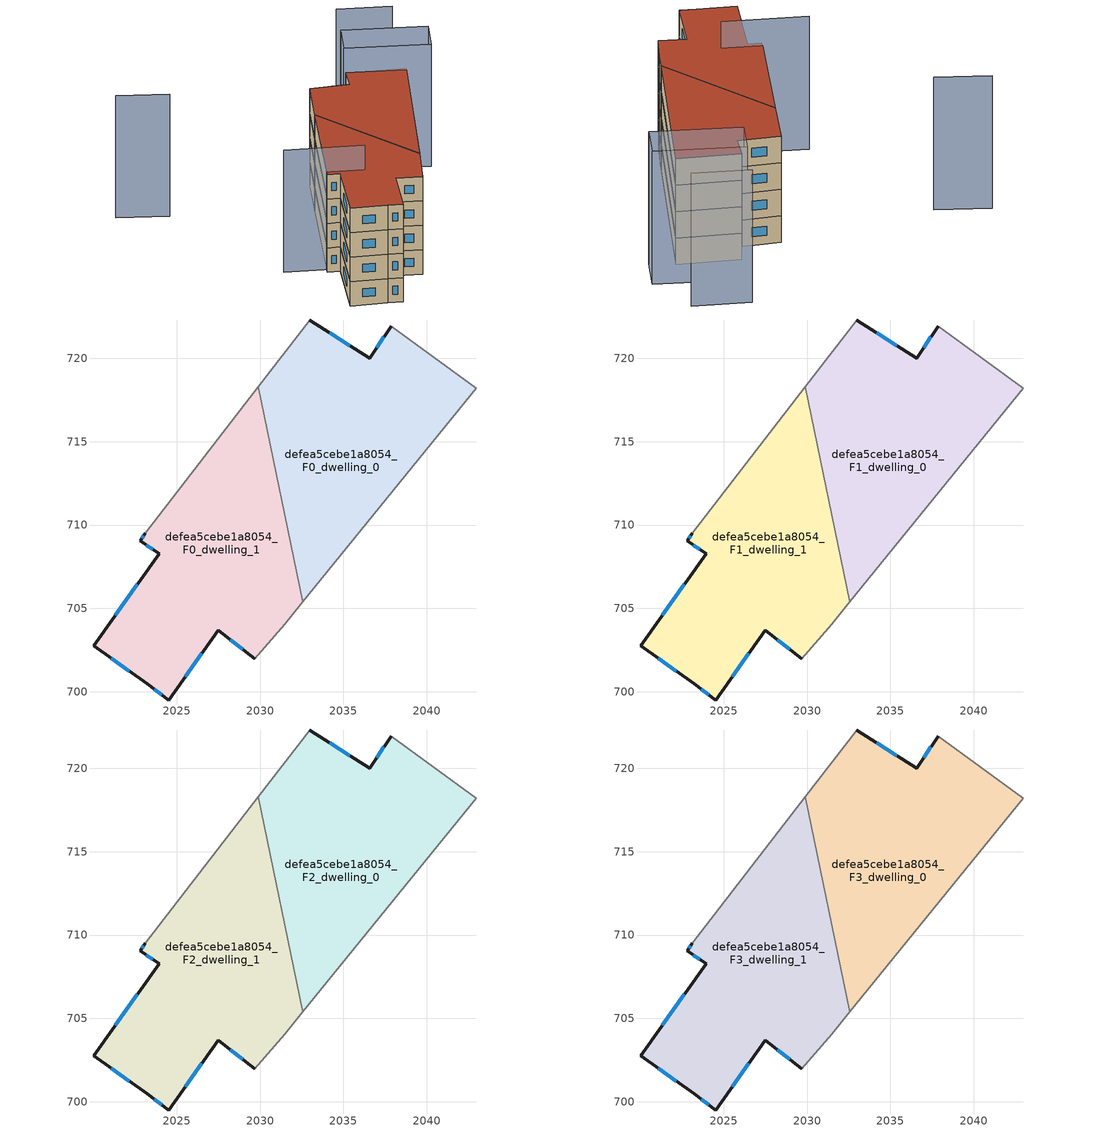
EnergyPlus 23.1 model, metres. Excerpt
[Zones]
defea5cebe1a8054_F0_dwelling_0
 floor ground (EU_floor_Construction): 2042.98,718.21 2032.56,705.39 2029.9,718.29 2032.99,722.3 2036.57,720 2037.86,721.92 z0
 wall outside (EU_wall_Construction): 2037.86,721.92 2036.57,720 2032.99,722.3 z0:3
 wall adiabatic (EU_wall_Construction): 2032.56,705.39 2042.98,718.21 2037.86,721.92 / 2032.99,722.3 2029.9,718.29 z0:3
 wall to defea5cebe1a8054_F0_dwelling_1 (EU_wall_Construction): 2029.9,718.29 2032.56,705.39 z0:3
 window (EU_Window_Construction): 2037.44,721.29 2037,720.64 / 2035.38,720.77 2034.19,721.54 z1:2
defea5cebe1a8054_F0_dwelling_1
 floor ground (EU_floor_Construction): 2029.9,718.29 2032.56,705.39 2031.47,704.06 2029.69,701.97 2027.49,703.7 2024.54,699.5 2023.22,700.48 2020.02,702.75 2023.94,708.28 2022.81,709.06 2023.12,709.51 z0
 wall outside (EU_wall_Construction): 2023.12,709.51 2022.81,709.06 2023.94,708.28 2020.02,702.75 2023.22,700.48 2024.54,699.5 2027.49,703.7 2029.69,701.97 z0:3
 wall adiabatic (EU_wall_Construction): 2029.9,718.29 2023.12,709.51 / 2029.69,701.97 2031.47,704.06 2032.56,705.39 z0:3
 window (EU_Window_Construction): 2023.66,700.15 2024.1,699.82 / 2021.08,701.99 2022.16,701.23 / 2022.64,706.43 2021.32,704.59 / 2023.18,708.8 2023.57,708.54 / 2023.02,709.36 2022.91,709.21 / 2028.23,703.12 2028.96,702.54 / 2025.52,700.9 2026.51,702.3 z1:2
defea5cebe1a8054_F1_dwelling_0
 floor to defea5cebe1a8054_F0_dwelling_0 (EU_floor_Construction): 2042.98,718.21 2032.56,705.39 2029.9,718.29 2032.99,722.3 2036.57,720 2037.86,721.92 z3
 wall outside (EU_wall_Construction): 2037.86,721.92 2036.57,720 2032.99,722.3 z3:6
 wall adiabatic (EU_wall_Construction): 2032.56,705.39 2042.98,718.21 2037.86,721.92 / 2032.99,722.3 2029.9,718.29 z3:6
 wall to defea5cebe1a8054_F1_dwelling_1 (EU_wall_Construction): 2029.9,718.29 2032.56,705.39 z3:6
 window (EU_Window_Construction): 2037.44,721.29 2037,720.64 / 2035.38,720.77 2034.19,721.54 z4:5
defea5cebe1a8054_F1_dwelling_1
 floor to defea5cebe1a8054_F0_dwelling_1 (EU_floor_Construction): 2029.9,718.29 2032.56,705.39 2031.47,704.06 2029.69,701.97 2027.49,703.7 2024.53,699.5 2023.22,700.48 2020.01,702.75 2023.94,708.28 2022.8,709.06 2023.12,709.51 z3
 wall outside (EU_wall_Construction): 2023.12,709.51 2022.81,709.06 2023.94,708.28 2020.02,702.75 2023.22,700.48 2024.54,699.5 2027.49,703.7 2029.69,701.97 z3:6
 wall adiabatic (EU_wall_Construction): 2029.9,718.29 2023.12,709.51 / 2029.69,701.97 2031.47,704.06 2032.56,705.39 z3:6
 window (EU_Window_Construction): 2023.66,700.15 2024.1,699.82 / 2021.08,701.99 2022.16,701.23 / 2022.64,706.43 2021.32,704.59 / 2023.18,708.8 2023.57,708.54 / 2023.02,709.36 2022.91,709.21 / 2028.23,703.12 2028.96,702.54 / 2025.52,700.9 2026.51,702.3 z4:5
defea5cebe1a8054_F2_dwelling_0
 floor to defea5cebe1a8054_F1_dwelling_0 (EU_floor_Construction): 2042.98,718.21 2032.56,705.39 2029.9,718.29 2032.99,722.3 2036.57,720 2037.86,721.92 z6
 wall outside (EU_wall_Construction): 2037.86,721.92 2036.57,720 2032.99,722.3 z6:9
 wall adiabatic (EU_wall_Construction): 2032.56,705.39 2042.98,718.21 2037.86,721.92 / 2032.99,722.3 2029.9,718.29 z6:9
 wall to defea5cebe1a8054_F2_dwelling_1 (EU_wall_Construction): 2029.9,718.29 2032.56,705.39 z6:9
 window (EU_Window_Construction): 2037.44,721.29 2037,720.64 / 2035.38,720.77 2034.19,721.54 z7:8
defea5cebe1a8054_F2_dwelling_1
 floor to defea5cebe1a8054_F1_dwelling_1 (EU_floor_Construction): 2029.9,718.29 2032.56,705.39 2031.47,704.06 2029.69,701.97 2027.49,703.7 2024.53,699.5 2023.22,700.48 2020.01,702.75 2023.94,708.28 2022.8,709.06 2023.12,709.51 z6
 wall outside (EU_wall_Construction): 2023.12,709.51 2022.81,709.06 2023.94,708.28 2020.02,702.75 2023.22,700.48 2024.54,699.5 2027.49,703.7 2029.69,701.97 z6:9
 wall adiabatic (EU_wall_Construction): 2029.9,718.29 2023.12,709.51 / 2029.69,701.97 2031.47,704.06 2032.56,705.39 z6:9
 window (EU_Window_Construction): 2023.66,700.15 2024.1,699.82 / 2021.08,701.99 2022.16,701.23 / 2022.64,706.43 2021.32,704.59 / 2023.18,708.8 2023.57,708.54 / 2023.02,709.36 2022.91,709.21 / 2028.23,703.12 2028.96,702.54 / 2025.52,700.9 2026.51,702.3 z7:8
defea5cebe1a8054_F3_dwelling_0
 floor to defea5cebe1a8054_F2_dwelling_0 (EU_floor_Construction): 2042.98,718.21 2032.56,705.39 2029.9,718.29 2032.99,722.3 2036.57,720 2037.86,721.92 z9
 wall outside (EU_wall_Construction): 2037.86,721.92 2036.57,720 2032.99,722.3 z9:12
 wall adiabatic (EU_wall_Construction): 2032.56,705.39 2042.98,718.21 2037.86,721.92 / 2032.99,722.3 2029.9,718.29 z9:12
 wall to defea5cebe1a8054_F3_dwelling_1 (EU_wall_Construction): 2029.9,718.29 2032.56,705.39 z9:12
 window (EU_Window_Construction): 2037.44,721.29 2037,720.64 / 2035.38,720.77 2034.19,721.54 z10:11
 roof outside (EU_roof_Construction): 2032.56,705.39 2042.98,718.21 2037.86,721.92 2036.57,720 2032.99,722.3 2029.9,718.29 z12
defea5cebe1a8054_F3_dwelling_1
 floor to defea5cebe1a8054_F2_dwelling_1 (EU_floor_Construction): 2029.9,718.29 2032.56,705.39 2031.47,704.06 2029.69,701.97 2027.49,703.7 2024.53,699.5 2023.22,700.48 2020.01,702.75 2023.94,708.28 2022.8,709.06 2023.12,709.51 z9
 wall outside (EU_wall_Construction): 2023.12,709.51 2022.81,709.06 2023.94,708.28 2020.02,702.75 2023.22,700.48 2024.54,699.5 2027.49,703.7 2029.69,701.97 z9:12
 wall adiabatic (EU_wall_Construction): 2029.9,718.29 2023.12,709.51 / 2029.69,701.97 2031.47,704.06 2032.56,705.39 z9:12
 window (EU_Window_Construction): 2023.66,700.15 2024.1,699.82 / 2021.08,701.99 2022.16,701.23 / 2022.64,706.43 2021.32,704.59 / 2023.18,708.8 2023.57,708.54 / 2023.02,709.36 2022.91,709.21 / 2028.23,703.12 2028.96,702.54 / 2025.52,700.9 2026.51,702.3 z10:11
 roof outside (EU_roof_Construction): 2029.69,701.97 2031.47,704.06 2032.56,705.39 2029.9,718.29 2023.12,709.51 2022.81,709.06 2023.94,708.28 2020.02,702.75 2023.22,700.48 2024.54,699.5 2027.49,703.7 z12
shading: 2026.29,707.08 2019.59,712.21 / 2046.96,724.5 2042.34,728.04 / 2018.51,728.19 2014.31,731.88 / 2044.78,716.37 2037.69,722.07 / 2037.69,722.07 2039.88,724.79 / 2039.88,724.79 2046.97,719.09 / 2046.97,719.09 2044.78,716.37 z0:15
[Building]
EU S2 Campaign: North Axis=0; Terrain=City; Solar Distribution=FullExterior
[Site:Location]
Bologna: Latitude=44.5; Longitude=11.25; Time Zone=1; Elevation=37
[SizingPeriod:WeatherFileDays]
AnnualSizingPeriod: Begin Month=1; Begin Day of Month=1; End Month=12; End Day of Month=31; Day of Week for Start Day=Monday; Use Weather File Daylight Saving Period=No; Use Weather File Rain and Snow Indicators=No
[MATERIAL]
EU_InternalMass_Material: Roughness=MediumRough; Thickness=0.1; Conductivity=1; Density=1800; Specific Heat=900; Thermal Absorptance=0.9; Solar Absorptance=0.7; Visible Absorptance=0.7
[MATERIAL:NOMASS] Roughness=MediumRough; Thermal Absorptance=0.9; Solar Absorptance=0.7; Visible Absorptance=0.7
Name | Thermal Resistance
EU_wall_NoMass | 0.937881
EU_roof_NoMass | 0.548572
EU_floor_NoMass | 0.71348
[WINDOWMATERIAL:SIMPLEGLAZINGSYSTEM]
EU_Window_SimpleGlazing: UFactor=4.25633; Solar Heat Gain Coefficient=0.85; Visible Transmittance=0.85
[CONSTRUCTION]
EU_wall_Construction: EU_wall_NoMass
EU_roof_Construction: EU_roof_NoMass
EU_floor_Construction: EU_floor_NoMass
EU_Window_Construction: EU_Window_SimpleGlazing
EU_InternalMass_Construction: EU_InternalMass_Material
[ZONE] Type=1; Multiplier=1; Ceiling Height=autocalculate; Floor Area=autocalculate; Part of Total Floor Area=Yes
Name | Volume
defea5cebe1a8054_F0_dwelling_0 | 341.456
defea5cebe1a8054_F1_dwelling_0; defea5cebe1a8054_F2_dwelling_0; defea5cebe1a8054_F3_dwelling_0 | 341.457
defea5cebe1a8054_F0_dwelling_1 | 341.458
defea5cebe1a8054_F1_dwelling_1; defea5cebe1a8054_F2_dwelling_1; defea5cebe1a8054_F3_dwelling_1 | 341.459
[INTERNALMASS] Construction=EU_InternalMass_Construction
Name | Zone or ZoneList | Surface Area
defea5cebe1a8054_F0_dwelling_0_EU_InternalMass | defea5cebe1a8054_F0_dwelling_0 | 113.819
defea5cebe1a8054_F0_dwelling_1_EU_InternalMass | defea5cebe1a8054_F0_dwelling_1 | 113.82
defea5cebe1a8054_F1_dwelling_0_EU_InternalMass | defea5cebe1a8054_F1_dwelling_0 | 113.819
defea5cebe1a8054_F1_dwelling_1_EU_InternalMass | defea5cebe1a8054_F1_dwelling_1 | 113.82
defea5cebe1a8054_F2_dwelling_0_EU_InternalMass | defea5cebe1a8054_F2_dwelling_0 | 113.819
defea5cebe1a8054_F2_dwelling_1_EU_InternalMass | defea5cebe1a8054_F2_dwelling_1 | 113.82
defea5cebe1a8054_F3_dwelling_0_EU_InternalMass | defea5cebe1a8054_F3_dwelling_0 | 113.819
defea5cebe1a8054_F3_dwelling_1_EU_InternalMass | defea5cebe1a8054_F3_dwelling_1 | 113.82
[OTHEREQUIPMENT] Fuel Type=Electricity; Design Level Calculation Method=Watts/Area; Power per Zone Floor Area=1; Fraction Latent=0; Fraction Radiant=0; Fraction Lost=0; Carbon Dioxide Generation Rate=0; EndUse Subcategory=EU_Step8_InternalGains
Name | Zone or ZoneList or Space or SpaceList | Schedule
EU_Step8_InternalGain_defea5cebe1a8054_F0_dwelling_0_f000 | defea5cebe1a8054_F0_dwelling_0 | EU_Step8_GainSchedule_defea5cebe1a8054_F0_dwelling_0_f000
EU_Step8_InternalGain_defea5cebe1a8054_F0_dwelling_1_f000 | defea5cebe1a8054_F0_dwelling_1 | EU_Step8_GainSchedule_defea5cebe1a8054_F0_dwelling_1_f000
EU_Step8_InternalGain_defea5cebe1a8054_F1_dwelling_0_f000 | defea5cebe1a8054_F1_dwelling_0 | EU_Step8_GainSchedule_defea5cebe1a8054_F1_dwelling_0_f000
EU_Step8_InternalGain_defea5cebe1a8054_F1_dwelling_1_f000 | defea5cebe1a8054_F1_dwelling_1 | EU_Step8_GainSchedule_defea5cebe1a8054_F1_dwelling_1_f000
EU_Step8_InternalGain_defea5cebe1a8054_F2_dwelling_0_f000 | defea5cebe1a8054_F2_dwelling_0 | EU_Step8_GainSchedule_defea5cebe1a8054_F2_dwelling_0_f000
EU_Step8_InternalGain_defea5cebe1a8054_F2_dwelling_1_f000 | defea5cebe1a8054_F2_dwelling_1 | EU_Step8_GainSchedule_defea5cebe1a8054_F2_dwelling_1_f000
EU_Step8_InternalGain_defea5cebe1a8054_F3_dwelling_0_f000 | defea5cebe1a8054_F3_dwelling_0 | EU_Step8_GainSchedule_defea5cebe1a8054_F3_dwelling_0_f000
EU_Step8_InternalGain_defea5cebe1a8054_F3_dwelling_1_f000 | defea5cebe1a8054_F3_dwelling_1 | EU_Step8_GainSchedule_defea5cebe1a8054_F3_dwelling_1_f000
[ZONEVENTILATION:DESIGNFLOWRATE] Schedule=EU_AlwaysOn; Design Flow Rate Calculation Method=AirChanges/Hour; Air Changes per Hour=0.687892; Ventilation Type=Natural; Fan Pressure Rise=0; Fan Total Efficiency=1; Constant Term Coefficient=1; Temperature Term Coefficient=0; Velocity Term Coefficient=0; Velocity Squared Term Coefficient=0; Minimum Indoor Temperature=-100; Maximum Indoor Temperature=100; Delta Temperature=-100; Minimum Outdoor Temperature=-100; Maximum Outdoor Temperature=100; Maximum Wind Speed=40
Name | Zone or ZoneList or Space or SpaceList
EU_ConstantAir_defea5cebe1a8054_F0_dwelling_0 | defea5cebe1a8054_F0_dwelling_0
EU_ConstantAir_defea5cebe1a8054_F0_dwelling_1 | defea5cebe1a8054_F0_dwelling_1
EU_ConstantAir_defea5cebe1a8054_F1_dwelling_0 | defea5cebe1a8054_F1_dwelling_0
EU_ConstantAir_defea5cebe1a8054_F1_dwelling_1 | defea5cebe1a8054_F1_dwelling_1
EU_ConstantAir_defea5cebe1a8054_F2_dwelling_0 | defea5cebe1a8054_F2_dwelling_0
EU_ConstantAir_defea5cebe1a8054_F2_dwelling_1 | defea5cebe1a8054_F2_dwelling_1
EU_ConstantAir_defea5cebe1a8054_F3_dwelling_0 | defea5cebe1a8054_F3_dwelling_0
EU_ConstantAir_defea5cebe1a8054_F3_dwelling_1 | defea5cebe1a8054_F3_dwelling_1
[HVACTEMPLATE:THERMOSTAT] Constant Heating Setpoint=20; Constant Cooling Setpoint=50
EU_HeatOnly_defea5cebe1a8054_F0_dwelling_0; EU_HeatOnly_defea5cebe1a8054_F0_dwelling_1; EU_HeatOnly_defea5cebe1a8054_F1_dwelling_0; EU_HeatOnly_defea5cebe1a8054_F1_dwelling_1; EU_HeatOnly_defea5cebe1a8054_F2_dwelling_0; EU_HeatOnly_defea5cebe1a8054_F2_dwelling_1; EU_HeatOnly_defea5cebe1a8054_F3_dwelling_0; EU_HeatOnly_defea5cebe1a8054_F3_dwelling_1
[HVACTEMPLATE:ZONE:IDEALLOADSAIRSYSTEM] System Availability Schedule=EU_AlwaysOn; Maximum Heating Supply Air Temperature=50; Minimum Cooling Supply Air Temperature=13; Maximum Heating Supply Air Humidity Ratio=0.0156; Minimum Cooling Supply Air Humidity Ratio=0.0077; Heating Limit=NoLimit; Cooling Limit=NoLimit; Heating Availability Schedule=EU_AlwaysOn; Cooling Availability Schedule=EU_CoolingOff; Dehumidification Control Type=ConstantSensibleHeatRatio; Cooling Sensible Heat Ratio=0.7; Dehumidification Setpoint=60; Humidification Control Type=None; Humidification Setpoint=30; Outdoor Air Method=None; Outdoor Air Flow Rate per Person=0.00944; Outdoor Air Flow Rate per Zone Floor Area=0; Outdoor Air Flow Rate per Zone=0; Demand Controlled Ventilation Type=None; Outdoor Air Economizer Type=NoEconomizer; Heat Recovery Type=None; Sensible Heat Recovery Effectiveness=0.7; Latent Heat Recovery Effectiveness=0.65
Name | Template Thermostat
defea5cebe1a8054_F0_dwelling_0 | EU_HeatOnly_defea5cebe1a8054_F0_dwelling_0
defea5cebe1a8054_F0_dwelling_1 | EU_HeatOnly_defea5cebe1a8054_F0_dwelling_1
defea5cebe1a8054_F1_dwelling_0 | EU_HeatOnly_defea5cebe1a8054_F1_dwelling_0
defea5cebe1a8054_F1_dwelling_1 | EU_HeatOnly_defea5cebe1a8054_F1_dwelling_1
defea5cebe1a8054_F2_dwelling_0 | EU_HeatOnly_defea5cebe1a8054_F2_dwelling_0
defea5cebe1a8054_F2_dwelling_1 | EU_HeatOnly_defea5cebe1a8054_F2_dwelling_1
defea5cebe1a8054_F3_dwelling_0 | EU_HeatOnly_defea5cebe1a8054_F3_dwelling_0
defea5cebe1a8054_F3_dwelling_1 | EU_HeatOnly_defea5cebe1a8054_F3_dwelling_1
[SIZING:ZONE] Zone Cooling Design Supply Air Temperature Input Method=SupplyAirTemperature; Zone Cooling Design Supply Air Temperature=13; Zone Heating Design Supply Air Temperature Input Method=SupplyAirTemperature; Zone Heating Design Supply Air Temperature=50; Zone Cooling Design Supply Air Humidity Ratio=0.008; Zone Heating Design Supply Air Humidity Ratio=0.008; Cooling Design Air Flow Method=DesignDay; Cooling Design Air Flow Rate=0; Cooling Minimum Air Flow per Zone Floor Area=0.000762; Cooling Minimum Air Flow=0; Cooling Minimum Air Flow Fraction=0.2; Heating Design Air Flow Method=DesignDay; Heating Design Air Flow Rate=0; Heating Maximum Air Flow per Zone Floor Area=0.002032; Heating Maximum Air Flow=0.141576; Heating Maximum Air Flow Fraction=0.3; Account for Dedicated Outdoor Air System=No; Dedicated Outdoor Air System Control Strategy=NeutralSupplyAir; Dedicated Outdoor Air Low Setpoint Temperature for Design=autosize; Dedicated Outdoor Air High Setpoint Temperature for Design=autosize; Zone Load Sizing Method=Sensible Load Only No Latent Load; Zone Latent Cooling Design Supply Air Humidity Ratio Input Method=HumidityRatioDifference; Zone Cooling Design Supply Air Humidity Ratio Difference=0.005; Zone Latent Heating Design Supply Air Humidity Ratio Input Method=HumidityRatioDifference; Zone Humidification Design Supply Air Humidity Ratio Difference=0.005
defea5cebe1a8054_F0_dwelling_0; defea5cebe1a8054_F0_dwelling_1; defea5cebe1a8054_F1_dwelling_0; defea5cebe1a8054_F1_dwelling_1; defea5cebe1a8054_F2_dwelling_0; defea5cebe1a8054_F2_dwelling_1; defea5cebe1a8054_F3_dwelling_0; defea5cebe1a8054_F3_dwelling_1
[SCHEDULE:CONSTANT]
Name | Hourly Value
EU_AlwaysOn | 1
EU_CoolingOff | 0
[SCHEDULE:FILE] Column Number=1; Rows to Skip at Top=0; Number of Hours of Data=8760; Column Separator=Comma; Interpolate to Timestep=No; Minutes per Item=60; Adjust Schedule for Daylight Savings=Yes
Name | File
EU_Step8_GainSchedule_defea5cebe1a8054_F0_dwelling_0_f000 | ../../schedules/defea5cebe1a8054/defea5cebe1a8054_F0_dwelling_0_f000_gain.csv
EU_Step8_GainSchedule_defea5cebe1a8054_F0_dwelling_1_f000 | ../../schedules/defea5cebe1a8054/defea5cebe1a8054_F0_dwelling_1_f000_gain.csv
EU_Step8_GainSchedule_defea5cebe1a8054_F1_dwelling_0_f000 | ../../schedules/defea5cebe1a8054/defea5cebe1a8054_F1_dwelling_0_f000_gain.csv
EU_Step8_GainSchedule_defea5cebe1a8054_F1_dwelling_1_f000 | ../../schedules/defea5cebe1a8054/defea5cebe1a8054_F1_dwelling_1_f000_gain.csv
EU_Step8_GainSchedule_defea5cebe1a8054_F2_dwelling_0_f000 | ../../schedules/defea5cebe1a8054/defea5cebe1a8054_F2_dwelling_0_f000_gain.csv
EU_Step8_GainSchedule_defea5cebe1a8054_F2_dwelling_1_f000 | ../../schedules/defea5cebe1a8054/defea5cebe1a8054_F2_dwelling_1_f000_gain.csv
EU_Step8_GainSchedule_defea5cebe1a8054_F3_dwelling_0_f000 | ../../schedules/defea5cebe1a8054/defea5cebe1a8054_F3_dwelling_0_f000_gain.csv
EU_Step8_GainSchedule_defea5cebe1a8054_F3_dwelling_1_f000 | ../../schedules/defea5cebe1a8054/defea5cebe1a8054_F3_dwelling_1_f000_gain.csv
